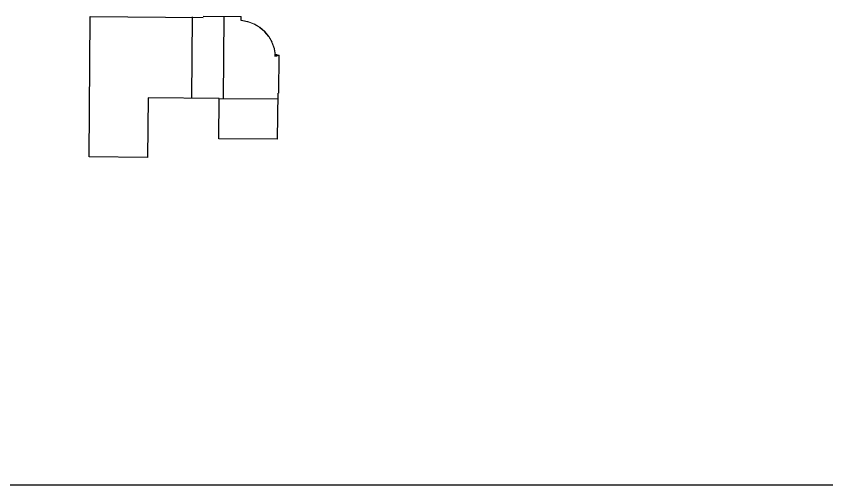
# Model space of a CAD drawing. Header units: millimetres. Extents: x 5763 to 12018931, y 39842 to 3600577.
# Drawn here: x 833177 to 1016136, y 881636 to 987309 of the extents above; entities that cross this region are included whole.
import ezdxf

# ---------------------------------------------------------------- set-up
doc = ezdxf.new("R2010")
doc.units = ezdxf.units.MM
doc.layers.add('!Форматы', color=7, linetype='Continuous')
doc.layers.add('Архитектура', color=7, linetype='Continuous')

msp = doc.modelspace()

# ---------------------------------------------------------------- linework, layer by layer
at = {"layer": '!Форматы', "color": 1, "lineweight": 20}
msp.add_line((891442.68077, 978499.44296), (892061.45816, 978494.15279), dxfattribs=at)
at = {"layer": '!Форматы', "color": 1, "lineweight": 53}
msp.add_line((891442.68077, 978499.44296), (892061.45816, 978494.15279), dxfattribs=at)
msp.add_line((891442.68077, 978499.44296), (892061.45816, 978494.15279), dxfattribs=at)
for p, q in [((872844.29732, 968906.43097), (873000.35397, 987159.96858)), ((879940.16665, 968727.2175), (880098.40837, 987236.33637)), ((878969.04295, 968769.50891), (892184.55999, 968656.52427)), ((799955.74319, 881636.17533), (1246140.57295, 881636.17533))]:
    msp.add_line(p, q)
at = {"layer": 'Архитектура', "color": 7, "lineweight": 25}
for p, q in [((875403.40756, 987308.66929), (883923.31066, 987235.8293)), ((883915.75783, 986352.39453), (883923.31066, 987235.8293)), ((891637.20661, 978497.77988), (892520.64138, 978490.22705)), ((892447.80138, 969970.32394), (892520.64138, 978490.22705))]:
    msp.add_line(p, q, dxfattribs=at)
at = {"layer": 'Архитектура', "color": 7, "lineweight": 20}
for p, q in [((883985.04435, 986338.4596), (885376.55944, 986080.81293)), ((883991.76676, 986408.40468), (885395.32557, 986148.52806)), ((886769.65188, 985566.75172), (885444.01689, 986062.11822)), ((886799.89151, 985630.1794), (885462.78302, 986129.83334)), ((886832.83819, 985536.62716), (888052.31431, 984818.5923)), ((886863.07783, 985600.05484), (888093.10864, 984875.80531)), ((889185.5737, 983859.0671), (888109.30961, 984777.9532)), ((889235.68321, 983908.32705), (888150.10394, 984835.16621)), ((889234.64621, 983809.14827), (890134.99654, 982717.33081)), ((889284.75572, 983858.40823), (890192.89867, 982757.14098)), ((890871.73508, 981428.07452), (890174.65521, 982659.64902)), ((890935.67051, 981457.22528), (890232.55734, 982699.45918)), ((890900.77491, 981364.38239), (891373.4039, 980030.47163)), ((890964.71034, 981393.53315), (891441.42999, 980048.07725)), ((891624.76006, 978566.98759), (891390.94253, 979962.70441)), ((891694.80985, 978572.51314), (891458.96861, 979980.31003))]:
    msp.add_line(p, q, dxfattribs=at)
at = {"layer": 'Архитектура', "color": 7, "lineweight": 25}
msp.add_lwpolyline([(892195.81059, 969972.47831), (892106.76336, 959556.85682), (878891.24633, 959669.84146), (878969.04295, 968769.50891), (862953.62824, 968906.43097), (862838.73154, 955467.26466), (849623.2145, 955580.2493), (849894.18321, 987274.74846), (875401.25319, 987056.67851)], dxfattribs=at)

doc.saveas('drawing.dxf')
